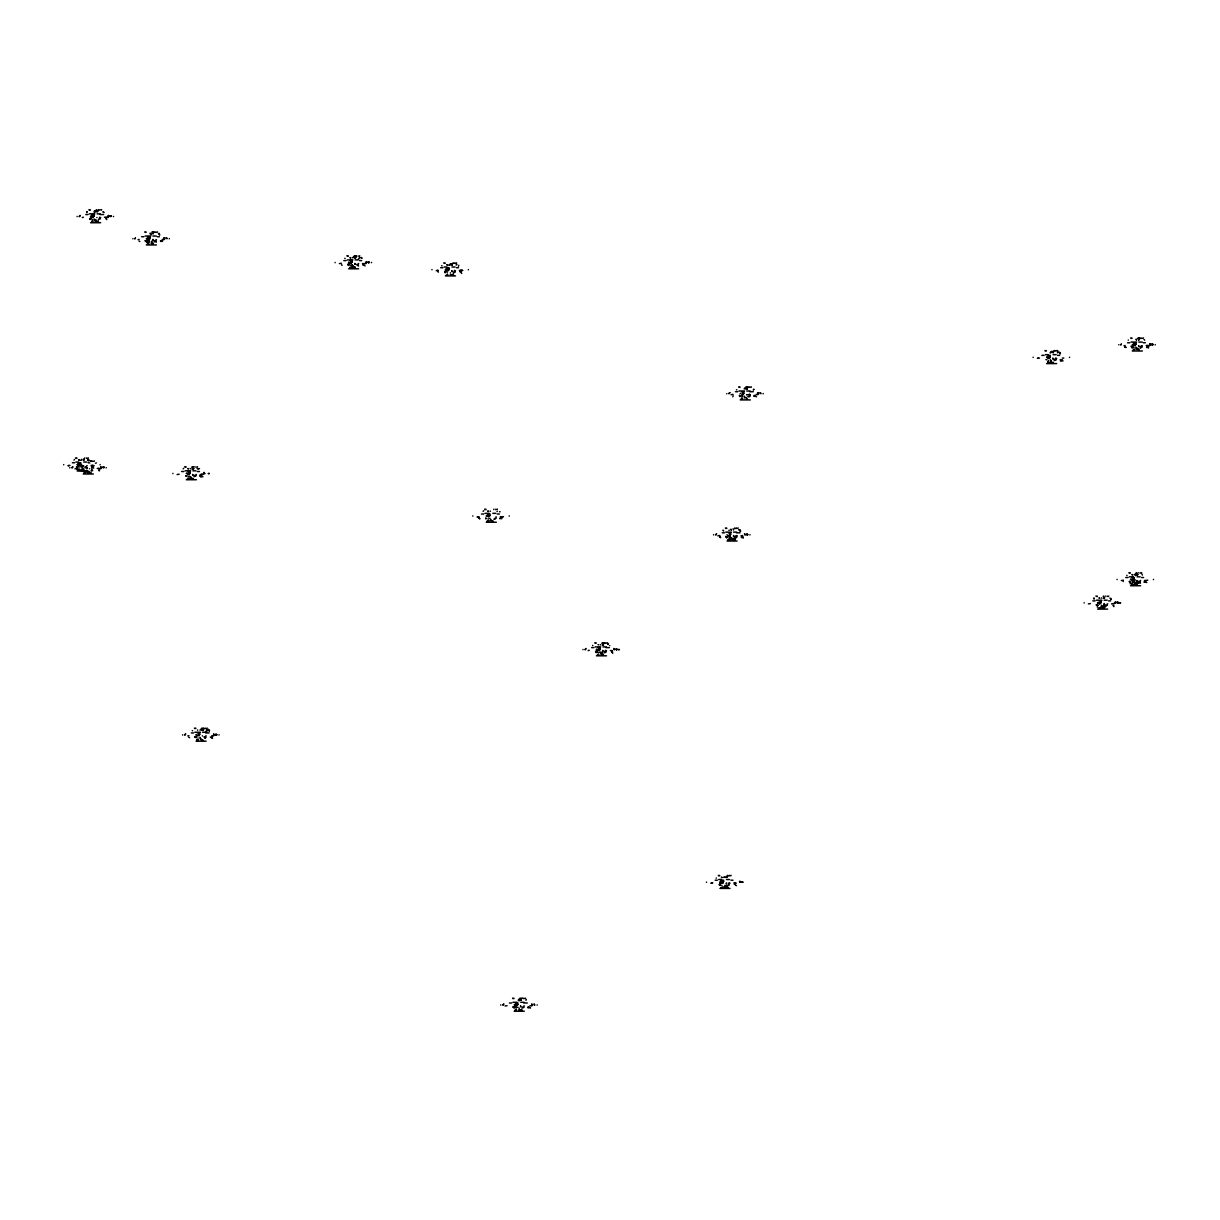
<?xml version="1.0" encoding="UTF-8"?>
<svg xmlns="http://www.w3.org/2000/svg" width="1220" height="1220" viewBox="0 0 1220 1220"><rect width="100%" height="100%" fill="white"/><g stroke="black" fill="none" stroke-linecap="round" stroke-linejoin="round"><path stroke-width="1.5" d="M438.376 272.151L437.69 271.343M1123.071 581.101L1123.254 581.528M81.984 469.395L82.685 469.67M86.803 211.685L87.26 211.731M95.389 221.186L96.09 221.46M151.204 243.375L151.31 243.542M191.159 478.179L191.281 478.332M200.919 739.61L201.025 739.762M353.404 267.241L353.51 267.394M450.256 274.363L450.363 274.515M491.111 520.681L491.218 520.833M519.049 1009.657L519.125 1010.434M601.246 654.255L601.353 654.423M723.002 530.242L723.048 530.09M724.771 886.864L724.893 887.016M731.863 539.484L731.985 539.636M1051.427 362.035L1051.533 362.188M1094.279 598.09L1093.593 598.151M1102.422 607.545L1102.529 607.712M1128.256 340.197L1128.302 340.044M1137.131 349.438L1137.238 349.591M1135.362 584.182L1135.469 584.349M102.754 212.006L103.303 211.685M198.784 468.77L199.485 468.632M208.361 730.216C208.803 729.957 208.65 729.575 208.894 730.139M738.817 529.571L740.189 529.953L739.228 530.303M1059.143 352.138L1059.753 352.504M1109.864 598.151L1110.032 598.151M104.081 467.321C102.023 467.336 104.264 466.94 103.822 467.306M111.355 216.077C109.373 216.306 111.63 215.894 111.096 216.062M216.031 734.989C215.711 732.961 217.724 735.157 216.047 735.019L215.574 734.318L216.885 734.806M368.516 262.635C368.211 260.607 370.224 262.788 368.547 262.666L368.074 261.964L369.385 262.437M534.162 1005.036L534.146 1003.877L534.879 1005.036M616.359 649.65C616.039 647.622 618.052 649.803 616.39 649.68L615.917 648.979L617.228 649.452M746.975 534.863C746.564 532.652 748.653 535.046 747.006 534.909L746.533 534.207L747.845 534.68M1100.638 606.996L1103.49 607.087L1103.642 605.928L1103.459 607.743L1103.185 606.447L1103.825 606.996M1117.535 602.939L1117.093 602.268L1117.535 602.939C1118.13 600.286 1117.779 604.434 1118.374 602.421L1117.596 602.97L1118.404 602.741M1136.765 583.633L1136.445 582.901L1136.399 584.38L1136.445 582.901M1152.244 344.818C1151.817 342.606 1153.922 345.001 1152.259 344.863L1151.787 344.162L1153.098 344.635M209.474 730.521L209.52 730.75M361.974 258.167L362.004 258.396M458.811 265.289L458.415 266.25M500.108 511.714L499.468 511.836M609.786 645.609L609.68 645.609M79.605 216.581L80.169 215.421L79.087 216.565M72.331 467.824L72.895 466.665L71.812 467.809M185.12 734.989L185.684 733.83L184.601 734.989M585.447 649.65L586.012 648.491L584.944 649.635M716.079 534.863L716.643 533.704L715.561 534.863M729.85 392.657L728.782 393.74L729.804 392.657M82.091 467.9L82.197 467.809M95.495 219.691L95.602 219.6M151.295 241.88L151.402 241.789M190.671 476.928L191.235 477.386M200.431 738.359L200.98 738.817M352.915 266.006L353.48 266.463M450.348 272.853L450.454 272.777M490.623 519.445L491.187 519.903M744.596 397.125L745.161 397.583M1050.938 360.708L1051.503 361.242M77.348 467.489L77.348 467.153M596.611 652.014L595.909 652.532L596.763 652.38M720.135 884.607L719.449 885.14M1097.786 605.303L1097.1 605.821L1097.954 605.272M1132.495 347.181L1131.794 347.715L1132.648 347.166M1130.726 581.94L1130.452 582.458M74.527 459.498L73.993 460.092M100.025 464.835L100.162 464.591M113.429 216.626L113.567 216.382M106.155 467.87L106.293 467.626M169.229 238.815L169.367 238.571M183.701 468.282L183.168 468.876M209.2 473.619L208.223 473.512M218.944 735.05L219.081 734.806M371.444 262.681L371.581 262.437M468.297 269.803L468.434 269.559M483.654 510.783L483.12 511.378M509.152 516.121L509.289 515.877M537.09 1005.097L537.227 1004.853M619.287 649.696L618.311 649.604L619.424 649.452M749.904 534.924L750.041 534.68M742.812 882.304L741.836 882.212L742.949 882.06M763.11 393.801L763.262 393.557M1069.467 357.475L1069.604 357.231M1120.463 602.985L1119.487 602.893L1120.601 602.741M1155.157 344.879L1155.294 344.635M1153.403 579.622L1153.54 579.378M76.479 466.97L77.729 466.833L76.662 467.672M145.683 240.95L145.866 241.651M185.653 475.739L186.157 475.907M195.398 737.17L195.246 736.514M347.898 264.816L349.149 264.679L348.432 265.472M444.751 271.938L445.986 271.801L445.3 272.487M485.606 518.256L485.789 518.957M513.544 1007.217L514.794 1007.095L514.016 1007.217M514.047 1007.385C512.4 1006.027 516.06 1008.498 513.727 1007.933M595.726 651.8L596.763 651.983M726.342 537.013L725.702 536.373L726.54 537.761L727.364 536.83L726.891 537.715M719.266 884.439L720.303 884.591M739.564 395.936L739.503 395.539M1045.906 359.564L1046.958 359.763M1131.885 346.632L1130.955 346.327L1131.733 346.373M1129.857 581.757L1130.345 581.909M139.858 241.499L139.095 241.133M189.573 737.719L188.703 737.185M342.073 265.365L341.539 264.694M479.78 518.805L478.987 517.936M720.532 537.608L719.754 536.83M1125.785 347.563L1124.81 346.968L1125.709 347.38M98.24 221.247L98.53 222.01M91.256 473.253L90.966 472.491M522.191 1010.48L521.901 1009.702M103.975 212.585L104.127 212.31M350.14 263.398L350.781 263.108M597.983 650.412L599.706 650.29L597.785 650.611L598.624 650.123M728.599 535.641L729.026 535.641M753.808 389.653L754.067 389.393M1060.18 353.952L1059.494 353.251L1060.424 353.068M151.219 234.774L150.929 233.859L151.6 234.53M1135.561 575.657L1135.561 575.032M206.195 731.1L206.912 731.664L205.951 731.359M358.939 258.884L358.436 259.006M200.736 476.578L201.056 477.264M1061.507 360.266L1060.607 361.12L1061.507 360.678M605.41 650.321L605.684 650.855M736.026 535.549L736.422 535.549M749.248 394.426L749.324 395.234L749.248 394.365M1055.59 358.1L1055.864 358.619M94.855 211.883L94.413 210.862L95.129 211.67M449.433 264.557L448.96 265.243L449.783 265.03M731.054 529.571L731.1 530.014M1050.786 352.077L1050.13 352.915L1051.076 352.504M1136.308 339.526L1136.598 340.121M159.637 235.185L159.667 234.301M734.211 538.157L735.004 539.469M1137.162 583.724L1137.68 582.87C1138.321 583.922 1136.811 582.901 1137.345 583.45M77.104 216.626L77.119 216.382M63.699 464.835L63.715 464.591M69.845 467.626L69.738 467.916M132.904 238.815L132.919 238.571M172.874 473.619L172.889 473.375M182.619 735.05L182.634 734.806M335.119 262.681L335.134 262.437M431.956 269.803L431.987 269.559M472.826 516.121L472.841 515.877M500.764 1005.097L500.779 1004.853M582.946 649.696L582.977 649.452M713.578 534.924L713.593 534.68M726.784 393.801L726.8 393.557M706.487 882.304L706.502 882.06M1033.127 357.475L1033.157 357.231M1084.122 602.985L1084.153 602.741M1118.831 344.879L1118.847 344.635M1117.062 579.622L1117.093 579.378M734.486 539.484L732.915 540.17L734.196 539.484M78.629 463.92L78.888 464.789L78.156 463.356M100.177 209.657L100.07 209.901M86.635 458.415L86.772 457.866M92.766 461.45L92.903 460.916M155.84 232.395L155.977 231.861M195.81 467.199L195.84 466.894M205.555 728.63L205.692 728.081M358.055 256.261L358.085 255.956M454.892 263.383L455.045 262.834M495.762 509.701L495.899 509.152M523.7 998.677L523.837 998.128M605.882 643.275L606.035 642.726M736.514 528.504L736.621 527.894M749.721 387.38L749.858 386.831M729.423 875.884L729.56 875.335M1056.062 351.055L1056.215 350.506M1107.059 596.565L1107.211 596.016M1141.767 338.458L1141.905 337.909M1140.014 573.202L1140.151 572.653M202.215 730.292L203.176 730.49M451.568 264.679L452.162 265.243L452.269 264.099L451.553 265.06M602.848 644.572L602.238 645.136L603.625 644.907M1138.763 340.106L1138.717 339.755M198.113 468.48L198.281 469.044M526.293 999.317L526.003 1000.354M608.185 644.557L608.2 644.343M92.552 467.519L92.537 467.123M98.683 470.554L98.866 470.157M161.757 241.499L162.504 240.965L161.696 241.331M201.727 476.288L201.712 475.891M211.472 737.719L212.219 737.185L211.426 737.551M363.972 265.365L363.956 264.969M501.679 518.805L501.847 518.393M529.617 1007.781L529.602 1007.369M611.799 652.38L612.303 651.755M755.637 396.485L755.82 396.073M742.431 537.608C741.44 536.647 743.925 537.212 742.37 537.425M735.34 884.988L735.324 884.576M1061.979 360.159L1061.979 359.748M1112.976 605.669L1113.159 605.272M1147.685 347.563C1146.693 346.602 1149.179 347.166 1147.639 347.38M1145.931 582.306L1146.098 581.909M92.43 222.025L92.918 221.247M79.407 470.218L79.513 469.456L79.025 470.234M85.156 473.268L85.644 472.491M96.441 462.899L95.48 463.249M148.611 244.198L148.718 243.436L148.23 244.213M159.225 233.477L158.417 233.767L159.317 233.874M188.581 478.987L188.688 478.225L188.2 479.002M197.137 740.418L197.442 739.655L196.908 740.433L197.442 739.655L198.341 740.418L197.274 739.762M350.841 267.927L350.445 268.08M361.562 257.938L360.632 257.633L361.501 257.527M447.298 275.202L447.786 274.409M488.153 521.519L488.64 520.726M516.091 1010.48L516.578 1009.702M598.669 655.079L598.776 654.317M742.111 399.199L742.614 398.406M729.285 540.308L729.316 540.079M721.966 887.55L722.209 887.55M1048.956 362.081L1048.468 362.858M1099.662 608.231L1099.952 607.606M1134.158 350.262L1134.646 349.484M1132.877 585.005L1132.892 584.243C1131.641 586.576 1132.312 582.245 1132.419 584.38L1131.733 584.349M96.868 222.01L97.356 221.796M83.951 470.005L83.219 470.707M89.594 473.253L90.082 473.04M152.668 244.198L153.156 243.985M192.775 478.987L193.126 478.774M202.383 740.418L202.871 740.204M355.02 268.065L355.371 267.851M451.858 275.186L452.208 274.973M492.59 521.504L493.078 521.291M520.528 1010.48L521.016 1010.251M602.726 655.079L603.198 654.865M746.564 399.184L747.036 398.97M733.449 539.53L733.83 540.079M726.495 887.702L726.357 886.909M1052.906 362.858L1053.379 362.63M1138.595 350.262L1139.083 350.033M1103.902 608.368L1104.39 608.155M1136.979 585.005L1137.33 584.792M753.899 395.875L753.929 396.485M1060.241 359.549L1060.271 360.159M90.646 218.7L90.067 219.463M77.028 467.519L77.18 467.123M195.535 737.17L196.42 737.764L195.901 737.139M444.888 271.938L445.452 272.09M485.743 518.256L486.643 518.409M595.879 651.831L596.763 652.425M596.168 652.014L596.443 651.983M726.495 537.044L727.394 537.212M719.815 884.988L719.968 884.591M1131.748 346.998L1132.618 347.624L1132.114 346.968M1132.145 347.669L1132.312 347.166M96.532 220.713L96.456 220.271M83.128 468.922L82.96 468.358M89.258 471.957L88.877 471.332M152.256 242.46L152.225 243.573L152.591 242.826M602.009 653.158L602.284 654.454L602.649 653.707M746.061 397.324L746.213 397.888M733.006 538.996L732.625 538.386M726.174 886.315L725.808 887.062L725.534 885.766M1138.26 348.95L1137.894 348.34M1097.588 606.996L1097.314 607.133M1130.04 583.709L1130.681 583.709M519.125 1008.864L519.262 1008.071M724.848 886.086L724.985 885.278M1135.439 583.404L1135.576 582.596M519.171 1001.025L519.201 1000.674M200.11 475.846L200.781 475.159M500.063 518.347L500.52 517.936M527.894 1007.781L528.672 1006.637L528.001 1007.323M1144.207 582.306L1144.97 581.162L1144.268 581.894M96.807 217.526L96.975 217.541M83.402 465.735L83.722 466.589L83.387 465.689M89.533 468.77L89.7 468.785M152.851 240.248L153.003 239.379L153.003 240.294M192.577 474.519L192.897 475.358L192.745 474.534M202.337 735.843L202.489 735.965M354.837 263.489L355.127 264.42M355.066 264.115L354.989 263.596M451.674 270.703L451.979 271.541M451.903 271.236L451.842 270.718M520.467 1005.997L520.788 1006.836M520.711 1006.53L520.635 1006.012M602.68 650.504L602.97 651.449L602.832 650.611M746.487 394.7L746.67 394.716M733.525 536.358L733.678 535.488L733.601 536.663M726.434 883.737L726.586 882.868L726.266 883.814M1053.15 359.214L1052.86 358.284M1053.073 358.909L1052.829 358.314M1138.534 345.779L1138.855 346.617M1138.778 346.312L1138.702 345.794M1104.07 604.418L1104.222 603.549L1104.146 604.739M1136.781 580.522L1137.086 581.376L1136.948 580.537M100.086 217.541L100.65 217.526M86.681 465.75L87.245 465.735M155.885 239.73L156.45 239.623M195.856 474.534L196.42 474.519M205.6 735.965L206.165 735.889M358.1 263.596L358.665 263.489M454.938 270.718L455.517 270.703M495.808 517.036L496.372 517.021M523.746 1006.012L524.31 1005.905M605.928 650.611L606.508 650.596M749.904 394.96L749.629 394.426M750.33 394.609L749.522 394.807M736.56 535.839L737.124 535.824M729.468 883.219L730.033 883.204M1056.108 358.39L1056.688 358.375M1141.813 345.794L1142.393 345.779M1107.104 603.9L1107.684 603.885M1140.06 580.537L1140.624 580.522M1139.785 583.007L1138.763 581.513M96.243 210.206L96.349 209.657M152.149 231.861L152.012 232.608M192.013 467.199L192.119 466.65M201.773 728.63L201.864 728.081M354.257 256.261L354.364 255.712M519.903 998.677L520.01 998.128M602.101 643.275L602.207 642.726M745.938 387.38L746.03 386.831M1138.077 337.909L1137.94 338.657M1103.276 596.565L1103.383 596.016M1136.216 573.202L1136.323 572.653M101.138 467.824L100.757 466.665L101.474 467.824M164.41 237.686L164.212 238.769L163.663 238.098L164.913 238.754L164.486 237.686M204.381 472.475L204.182 473.558L203.633 472.887L204.884 473.558M213.927 734.989L213.561 733.83L214.262 734.989M366.625 261.553L366.427 262.635L365.878 261.964L366.762 262.635M532.072 1005.036L531.691 1003.877L532.408 1005.036M614.255 649.65L613.889 648.491L614.605 649.65M744.886 534.863L744.505 533.704L745.222 534.863M1115.72 601.856L1115.431 602.939L1114.897 602.268L1115.781 602.939M92.583 219.691L92.323 219.6M79.178 467.9L78.919 467.809M85.308 470.935L85.049 470.844M148.382 241.88L148.123 241.789M188.353 476.669L188.094 476.593M198.097 738.1L197.838 738.024M350.597 265.746L350.338 265.655M447.435 272.853L447.191 272.777M488.305 519.171L488.046 519.095M516.243 1008.147L515.984 1008.071M598.425 652.761L598.181 652.669M742.263 396.866L742.019 396.774M729.057 537.974L728.797 537.898M721.966 885.354L721.706 885.278M1048.605 360.525L1048.361 360.449M1134.31 347.929L1134.051 347.852M1132.541 582.687L1132.297 582.596M106.796 219.6L106.658 219.417M93.62 468.19L93.467 467.474M99.522 470.844L99.384 470.661M202.794 476.959L202.642 476.242M212.539 738.39L212.173 737.825M365.039 266.036L364.673 265.472M461.724 273.463L461.236 272.762M530.456 1008.055L530.319 1007.888M612.684 653.371L612.501 652.486M756.491 396.774L756.339 396.591M743.361 538.05L743.132 537.715M736.407 885.644L735.767 885.262M1062.864 361.15L1062.681 360.266M1148.615 348.005L1148.386 347.669M1113.86 606.63L1113.89 605.623M1146.769 582.596L1146.617 582.413M91.119 217.435L91.744 217.541M77.714 465.643L78.339 465.75M146.918 239.623L147.544 239.73M196.633 735.889L197.274 735.965M349.118 263.52L349.759 263.596M445.986 270.611L446.611 270.718M514.779 1005.905L515.297 1006.53L515.496 1005.661M596.946 650.596L597.602 650.611M727.577 535.824L728.218 535.839M720.501 883.112L721.127 883.219M1132.831 345.779L1133.487 345.794M151.509 243.009L151.951 240.981M601.567 653.889L602.009 651.861M203.831 472.475L204.518 473.558M1149.743 343.735L1150.856 344.818L1149.789 343.735M78.69 460.047L79.498 460.092L78.766 459.711M187.865 468.831L188.673 468.861L187.941 468.48M197.609 730.261L197.686 729.926M350.094 257.893L350.918 257.938L350.186 257.557M446.947 265.014L447.755 265.06L447.023 264.679M487.802 511.332L488.625 511.378L487.893 510.997M721.477 877.515L722.286 877.561L721.554 877.18M1099.113 598.196L1099.921 598.242L1099.189 597.861M1132.053 574.833L1132.877 574.879L1132.13 574.498M740.601 531.386L740.342 530.41L740.037 531.371M1111.145 599.447L1110.978 598.471L1110.581 599.447M88.648 459.437L89.045 460.245M456.905 264.389L456.936 264.496M1144.085 339.526L1144.65 340.197M1142.011 574.223L1142.408 575.032M97.524 211.655C95.023 210.404 98.393 211.365 96.532 211.883M84.119 459.864C82.685 458.644 85.004 459.604 83.128 460.092M89.807 462.929L88.145 462.746M153.156 233.92L152.79 232.852M188.368 473.619L187.514 473.634L188.414 473.421M202.23 729.24L203.038 730.078L201.986 729.499M350.613 262.681L349.743 262.742L350.643 262.498M354.73 256.886L355.538 257.71L354.471 257.13M602.97 644.785L602.466 643.58L603.381 644.724M521.016 1000.186L520.65 999.119L521.047 1000.339M746.762 388.844L746.304 387.685L747.204 388.829M733.586 530.014L733.083 528.809M1053.501 352.702L1053.104 351.955M1138.839 339.968L1138.336 338.763M1099.616 603L1098.763 603.046L1099.662 602.802M1104.146 598.074L1104.1 597.678M1132.556 579.637L1131.702 579.683L1132.602 579.439M1136.582 573.507L1137.33 574.727M90.204 461.038C91.653 460.702 90.768 461.541 90.615 460.886M192.47 468.861L193.843 468.831M203.465 729.926L202.215 729.926L202.901 730.292M209.138 731.253L209.382 730.521M355.401 257.938L354.715 257.938M746.808 389.012L746.061 389.241L746.686 388.677M753.304 390.003L753.548 389.287M726.083 877.561L726.373 877.18M1052.738 352.351L1052.738 352.717M1103.734 597.861L1104.756 597.861L1104.054 598.212M1137.284 575.062L1136.674 574.498L1137.924 574.498M352.336 264.908L351.802 264.969M599.538 652.38L600.179 651.922L600.957 653.889M461.236 272.045L460.809 272.075M742.599 537.196L743.178 537.059M1147.868 347.151L1148.432 347.014M198.723 735.645L198.097 735.675M350.857 263.642L349.942 263.596L351.223 263.276M192.76 467.641L193.294 468.632L192.379 467.504M451.918 264.496L451.476 263.688L452.224 264.892M520.65 999.119L521.123 1000.324M98.515 219.6L98.317 219.951M85.11 467.809L84.759 467.9M91.241 470.844L90.89 470.935M154.315 241.789L153.964 241.88M194.285 476.593L193.934 476.669M453.367 272.777L453.184 273.127M494.222 519.095L493.887 519.171M604.357 652.669L604.022 652.761M522.175 1008.071L521.824 1008.147M748.195 396.774L747.845 396.866M734.989 537.898L734.638 537.974M727.898 885.278L727.684 885.552M1054.537 360.449L1054.202 360.525M1140.243 347.852L1140.044 348.203M1105.351 606.309L1105.534 605.959M1138.473 582.596L1138.138 582.687M517.433 1007.354L517.981 1007.323M1097.405 605.272L1097.405 605.089M98.24 209.657L98.027 210.084M84.836 457.866L84.622 458.293M153.827 232.273L154.04 231.861M194.01 466.65L193.797 467.062M203.77 728.081L203.633 728.828M356.255 255.712L356.133 256.459M453.108 262.834L452.894 263.245M493.963 509.152L493.749 509.563M604.098 642.726L603.885 643.154M521.901 998.128L521.687 998.539M747.723 387.258L746.899 386.908L747.936 386.831M727.623 875.335L727.41 875.746M1054.278 350.491L1054.065 350.918M1139.983 337.909L1139.77 338.321M1105.274 596.016L1104.939 596.443M1138.214 572.653L1138.001 573.08M208.04 729.789L207.369 729.636M1058.548 352.229L1057.892 352.062M202.215 729.926L203.282 730.261M354.715 257.557L355.965 257.557M726.083 877.18C727.105 877.76 725.808 875.274 726.907 877.332M1136.674 574.498L1137.741 574.833M99.628 218.06L99.552 217.251M1141.188 345.824L1141.356 346.312M604.647 651.587L605.029 652.532L604.571 651.449M605.074 651.693L605.029 652.532M522.755 1007.278L522.45 1006.988M735.263 536.815L735.66 537.761L735.187 536.678M735.706 536.922L735.66 537.761M1140.837 347.06L1140.441 346.632M1140.959 346.876L1140.715 347.669L1140.517 346.77M1138.702 582.306L1138.687 581.376M150.426 233.904L150.212 233.066M1136.323 339.923L1136.14 339.114M90.737 218.441L90.31 218.944M91.881 468.48L91.698 467.916M353.495 256.566L354.013 257.329M201.01 728.935L201.513 729.697M450.348 263.688L450.851 264.45M519.14 998.982L519.018 999.622M745.176 387.685L745.679 388.448L744.856 388.28M1051.518 351.36L1051.381 352.016M1135.454 573.507L1135.957 574.269M160.613 240.645L160.674 241.499L160.643 240.721M91.439 466.741L91.607 466.375M362.813 265.03L362.935 264.74M210.358 736.956L210.557 737.353M459.666 271.618L459.696 271.709M528.534 1007.781L528.504 1007.003M754.585 395.875L754.524 395.707M741.394 536.968L741.348 537.608M734.181 884.119L734.226 884.21M1146.663 346.922L1146.602 347.563M727.257 886.132L726.967 885.583M90.92 218.914L89.67 218.563L90.585 218.914M146.186 240.919L146.72 241.102M186.111 475.8L186.904 475.617L186.08 475.922M740.067 395.905L740.601 396.088M732.793 396.774L733.205 395.814M1136.826 583.816L1137.589 581.788M88.465 460.565L87.596 459.772L88.633 460.779M359.305 258L359.412 257.496M206.82 730.368L206.912 729.865M456.158 265.121L456.265 264.618M497.013 511.439L497.303 511.378M1057.435 352.885L1057.45 352.641M91.622 222.01L91.927 221.247M147.422 244.198L147.727 243.436M78.217 470.218L78.522 469.456M84.653 472.491L84.119 473.268L84.759 472.43M187.392 478.987L187.697 478.225M349.637 268.065L349.942 267.287M446.916 274.973L446.245 275.202M487.344 521.504L487.649 520.726M597.48 655.079L597.617 654.423M741.303 399.184L741.623 398.406M515.862 1010.404L515.694 1009.657L515.053 1010.48L515.923 1010.434M515.282 1010.48L515.419 1009.809M728.096 540.308L728.401 539.53M721.432 887.474L720.776 887.702M1047.66 362.858L1047.965 362.081M1133.349 350.262L1133.654 349.484M1098.656 608.368L1098.961 607.606M1131.596 585.005L1131.901 584.243M158.905 233.477L159.317 233.645M83.951 459.94L83.906 458.995M746.304 387.685L746.67 387.838M1052.555 352.016L1052.646 351.36M147.468 241.972L147.757 241.133L147.025 242.2M80.993 467.062L81.831 465.018L82.533 467.062M1134.371 581.848L1135.21 579.805M156.312 242.17C155.184 241.148 155.642 242.109 156.221 240.95M85.903 467.306L87.093 468.221L85.888 467.321M358.527 266.021L357.658 264.679L358.009 265.472M205.356 738.207L205.173 737.048L205.509 737.841M749.431 396.53C750.33 397.11 748.775 396.408 750.102 395.936M1140.486 582.977L1139.541 582.275L1140.38 581.757M720.456 537.425L719.968 536.983M1125.038 347.181L1125.755 347.105M354.806 266.692L351.619 266.692M739.747 396.637L739.488 395.25M208.33 730.139L208.544 729.27M147.788 238.632C147.65 237.458 146.918 238.967 148.444 238.632M597.617 649.787L598.441 649.711M1047.766 357.521L1048.62 357.475L1047.797 357.551M1133.502 344.955L1133.38 343.659L1134.005 344.955M81.069 469.395L81.16 470.188M189.969 478.332L190.244 478.179M352.153 267.515L352.214 267.394M723.582 887.016L723.856 886.864M1050.222 362.188L1050.512 362.035M721.889 887.702L722.301 886.909M87.093 468.221L86.788 467.626M90.112 209.642L90.341 210.206M145.912 231.831L146.141 232.395M76.707 457.851L76.936 458.415M185.882 466.62L186.111 467.199M348.127 255.697L348.356 256.261M195.642 728.05L195.856 728.63M444.98 262.818L445.193 263.383M485.834 509.137L486.063 509.701M595.97 642.711L596.183 643.275M739.808 386.816L740.021 387.38M726.586 527.94L726.815 528.504M513.772 998.097L514.001 998.677M719.495 875.319L719.724 875.884M1046.15 350.491L1046.363 351.055M1131.84 337.894L1132.069 338.458M1097.146 596L1097.36 596.565M1130.086 572.637L1130.315 573.202M503.265 1005.036L503.829 1003.877L502.747 1005.036M154.589 240.706L154.986 241.651L154.513 240.569M204.304 736.941L204.625 737.231M453.581 272.487L454.084 271.801L454.038 272.639M494.893 518.957L494.817 518.302M748.409 396.485L748.79 396.454M1054.751 359.229L1055.208 360.312L1054.827 359.366M1106.204 605.821L1105.747 604.739M79.132 465.674L80.444 465.43L78.522 465.75L79.361 465.262M188.307 474.458L189.618 474.214L187.697 474.519L188.536 474.031M447.404 270.642L448.716 270.398L446.795 270.703L447.633 270.23M721.92 883.143L723.231 882.899L721.31 883.204L722.149 882.731M1048.803 357.902L1047.965 358.375L1049.886 358.07M1099.799 603.412L1098.961 603.9L1100.242 603.58M1132.511 580.461L1133.822 580.217L1131.901 580.537L1132.739 580.049M101.367 210.206L101.641 209.611M157.166 232.395L157.517 231.861M87.962 458.415L88.313 457.866M94.093 461.45L94.443 460.916M197.137 467.199L197.487 466.65M359.381 256.261L359.732 255.712M456.234 263.383L456.57 262.834M206.881 728.63L207.232 728.081M497.089 509.701L497.348 509.091M607.224 643.275L607.575 642.726M751.047 387.38L751.398 386.831M737.841 528.504L738.115 527.894M525.027 998.677L525.378 998.128M730.75 875.884L731.1 875.335M1057.404 351.055L1057.755 350.506M1143.094 338.458L1143.445 337.909M1108.4 596.565L1108.751 596.016M1141.34 573.202L1141.691 572.653M111.081 216.077L110.059 215.91L111.34 216.062M103.807 467.321L102.785 467.153L104.066 467.306M368.699 262.437L368.791 262.681M216.214 734.806L216.291 735.05M616.542 649.452L616.618 649.696M729.789 539.026L730.246 538.203M740.723 881.724L739.945 882.289L740.738 881.755M86.162 467.489L86.59 467.626M92.293 470.524L92.72 470.676M195.566 475.907L196.191 475.739M357.887 265.518L358.436 264.816M454.435 272.457L455.304 271.984M205.402 737.871L205.936 737.17M495.289 518.759L496.143 518.256M605.425 652.349L606.264 651.831M736.255 537.669L736.895 537.044M523.227 1007.735L524.082 1007.217M728.95 884.942L729.377 885.095M1055.605 360.113L1056.444 359.595M1141.508 347.624L1142.149 346.998M1106.601 605.638L1107.44 605.12M91.82 461.328L91.546 461.175M86.788 212.554L86.925 212.31M441.64 265.716L442.082 265.868M736.468 389.729L736.865 389.805M592.63 645.624L592.783 645.38M723.262 530.837L723.704 530.99M716.17 878.217L716.308 877.988M1093.806 598.913L1094.248 599.066M1126.761 575.55L1127.066 575.367M197.945 740.433L198.433 739.655M106.369 218.868L105.667 218.639M211.456 737.322L212.219 737.185M611.799 651.983L612.562 651.846M93.681 216.565L94.352 215.498L93.437 216.581L92.827 215.91L94.062 216.382M149.862 238.571L148.962 238.266L150.06 237.61L147.605 238.754M80.276 464.774L80.856 463.63L80.032 464.789L79.422 464.118L80.642 464.591M189.451 473.558L190.03 472.399L189.207 473.558L188.597 472.887L189.832 473.375M351.68 262.62L352.366 261.537L351.452 262.635L350.841 261.964L352.062 262.437M448.533 269.742L449.219 268.659L448.304 269.757L447.694 269.086L448.914 269.559M199.195 734.989L199.867 733.906L198.952 734.989L198.357 734.318L199.577 734.806M489.388 516.06L490.074 514.977L489.159 516.075L488.549 515.404L489.769 515.877M599.523 649.635L600.209 648.567L599.294 649.65L598.684 648.979L599.904 649.452M730.155 534.863L730.826 533.78L729.911 534.863L729.301 534.207L730.536 534.68M517.341 1005.036L517.92 1003.877L517.097 1005.036L516.487 1004.38L517.097 1005.036M723.063 882.243L723.734 881.16L722.819 882.258L722.209 881.587L723.445 882.06M1135.408 344.818L1136.079 343.735L1135.164 344.818L1134.57 344.162L1135.789 344.635M1100.699 602.924L1101.294 601.78L1100.47 602.939L1099.861 602.268L1101.08 602.741M1133.639 579.561L1134.234 578.417L1133.41 579.576L1132.801 578.905L1133.41 579.576M742.279 396.073L742.157 395.554M516.258 1007.369L516.136 1007.095M1132.556 581.909L1132.435 581.635M734.562 528.58L734.714 527.955M78.766 470.173L78.629 469.395L77.989 470.234M479.689 518.637L478.774 518.195M94.992 211.228L95.45 210.785M81.77 459.315L81.496 459.528M724.375 876.89L724.284 876.997M739.884 882.258L740.753 882.06M152.652 232.486L153.72 232.273M192.623 467.275L193.69 467.062M354.867 256.352L355.935 256.139M202.367 728.706L203.435 728.492L202.261 728.492M602.711 643.367L603.763 643.154M1138.58 338.535L1139.648 338.321M347.746 264.16L348.234 264.572M444.599 271.267L445.087 271.694M595.589 651.175L596.077 651.587M150.365 233.691L150.426 234.026M81.45 460.092L80.688 460.275M352.58 257.557L352.931 257.908M190.335 468.48L190.396 468.831M200.08 729.926L200.141 730.261M490.287 510.997L490.349 511.332M744.246 388.677L744.307 389.012M600.408 644.572L600.469 644.907M731.329 530.166L730.887 529.16M518.226 999.973L518.287 1000.308M723.948 877.18L724.009 877.515M1101.584 597.861L1101.889 598.242M1134.524 574.498L1134.6 574.833M200.004 476.288L200.522 475.068M499.956 518.805L500.52 518.47M743.132 393.755C744.901 390.598 743.407 395.28 742.522 393.084L743.742 393.557M1049.474 357.414L1048.864 356.758L1049.474 357.414L1050.389 356.331L1049.185 356.926L1050.084 357.231M200.705 475.114L200.598 475.891M98.957 218.914L99.094 218.807M85.552 467.123L85.69 467.016M356.972 264.969L356.728 264.435M728.34 884.591L728.477 884.485M87.611 471.545L77.15 470.95M193.187 467.916L193.126 468.709M194.559 475.51L194.758 476.41L194.483 475.373M98.896 210.297L99.094 210.084M154.696 232.486L154.894 232.273M453.764 263.474L453.947 263.245M204.411 728.706L204.609 728.492M748.577 387.472L748.775 387.258M604.754 643.367L604.937 643.154M735.37 528.58L735.568 528.367M1055.117 350.918L1054.324 350.735M1140.624 338.535L1140.822 338.321M728.279 875.975L728.477 875.746M161.482 240.874L162.504 240.965M608.475 643.916L607.712 644.297M517.478 1005.097L516.822 1004.548L517.722 1004.853M1133.792 579.622L1133.121 579.073L1134.02 579.378M90.753 216.626L91.332 216.077L90.509 216.382M77.348 464.835L77.927 464.286L77.104 464.591M348.767 262.681L349.347 262.132L348.523 262.437M186.523 473.619L187.102 473.055L186.279 473.375M445.605 269.803L446.2 269.254L445.361 269.559M196.267 735.05L196.862 734.501L196.023 734.806M486.475 516.121L487.054 515.572L486.231 515.877M596.595 649.696L597.19 649.147L596.351 649.452M727.227 534.924L726.983 534.68M1046.775 357.475L1047.37 356.926L1046.531 357.231M1132.48 344.879L1132.236 344.635M514.413 1005.097L514.169 1004.853M720.135 882.304L720.715 881.755L719.891 882.06M1097.771 602.985L1098.366 602.436L1097.527 602.741M1130.726 579.622L1131.306 579.073L1130.467 579.378M193.721 468.48L192.15 469.059L192.76 468.48M487.283 514.977L487.527 516.06M515.236 1003.953L515.465 1005.036M147.025 242.17L147.94 241.56M726.373 876.341L726.739 877.394M1105.045 607.316L1104.619 606.264M451.858 264.679L451.247 265.243L452.376 264.832M197.35 468.876L197.106 468.48M88.938 209.657L89.258 210.206M144.738 231.861L145.058 232.395M75.533 457.866L75.853 458.415M346.953 255.712L347.273 256.261M443.79 262.834L444.126 263.383M184.708 466.65L185.028 467.199M194.453 728.081L194.788 728.63M484.691 509.137L484.98 509.701M738.618 386.831L738.954 387.38M725.442 527.94L725.732 528.504M594.796 642.726L595.116 643.275M1044.976 350.506L1045.296 351.055M1130.696 337.894L1131.001 338.458M512.598 998.128L512.918 998.677M718.321 875.335L718.641 875.884M1095.972 596.016L1096.292 596.565M1128.912 572.653L1129.232 573.202M754.402 395.28L754.722 396.119M1103.49 607.087L1103.887 606.157M152.546 232.273L153.461 232.486M354.761 256.139L355.676 256.352M602.604 643.154L603.519 643.367M1138.473 338.321L1139.404 338.535M97.951 211.502L96.715 210.831M147.559 243.542L148.337 242.902L148.062 244.168L147.833 243.375M487.481 520.833L487.1 521.519M741.44 398.513L741.958 399.154L741.714 398.361M728.233 539.636L728.736 540.262L728.508 539.484M1047.797 362.188L1048.3 362.813L1048.056 362.035M1133.487 349.591L1133.99 350.216L1133.761 349.438M146.019 240.706L144.905 240.797L145.942 240.569M195.901 737.337L194.62 737.017L195.673 736.804M1130.193 581.513L1129.079 581.604L1130.116 581.376M1097.177 604.739L1096.094 604.922L1097.039 604.495M513.879 1006.988L512.766 1007.079L513.803 1006.851M146.308 238.571L147.056 238.251M740.189 393.557L740.967 393.252M94.931 211.853L94.093 212.066L94.581 211.273M719.876 536.968L720.501 537.151M189.283 476.075L190.869 477.813M489.235 518.591L490.043 518.347M208.559 473.589L209.337 473.375M82.274 217.541L83.387 217.221M138.073 239.73L139.187 239.41M341.387 263.276L339.373 263.596M69.052 465.43L67.954 465.75L69.982 465.43M74.999 468.785L76.113 468.465M179.157 474.214L177.129 474.519M733.067 394.395L731.039 394.7M1038.495 358.07L1037.381 358.375L1039.409 358.07M479.094 516.716L477.081 517.021L477.996 517.021M1124.001 345.779L1125.114 345.473M719.861 535.519L717.833 535.824M187.788 735.95L188.902 735.645M588.131 650.611L589.229 650.29M1123.345 580.217L1121.317 580.537M1090.405 603.58L1088.377 603.9M507.047 1005.692L505.019 1005.997M110.501 216.581L111.371 216.382M103.227 467.824L104.097 467.626M99.796 218.914L100.436 218.807M149.648 239.41L147.727 239.73M84.119 473.268L85.247 472.704M193.294 468.632L192.379 468.831M1102.285 607.148L1101.309 605.15M747.097 394.716L747.921 394.807M739.991 881.16L740.601 882.243L739.442 881.587M89.334 213.835L94.901 213.835M97.081 213.835L100.162 213.835M85.781 214.537L88.038 214.537M92.064 214.537L94.291 214.537M100.101 214.537L103.624 214.537M93.208 217.221L91.927 217.541M104.493 217.221L105.942 217.221M108.046 217.541L106.323 217.221M90.555 222.742L100.62 222.742M145.134 236.024L150.7 236.024M152.881 236.024L156.251 236.024M141.596 236.726L143.838 236.726M147.864 236.726L150.09 236.726M157.35 236.726L159.362 236.726M163.846 239.73L162.138 239.41M146.354 244.945L156.419 244.945M347.349 259.89L352.915 259.89M355.096 259.89L358.161 259.89M343.796 260.592L346.053 260.592M350.079 260.592L352.305 260.592M359.564 260.592L361.623 260.592M366.061 263.596L362.492 263.596M444.187 267.012L446.978 267.012M451.949 267.012L455.014 267.012M440.649 267.714L442.906 267.714M446.932 267.714L449.158 267.714M456.417 267.714L458.476 267.714M348.569 268.796L358.634 268.796M437.324 270.398L438.239 270.398L436.211 270.703M459.345 270.398L460.809 270.398M445.422 275.918L455.487 275.918M1131.062 342.073L1136.628 342.073M1138.809 342.073L1142.179 342.073M1127.524 342.774L1129.766 342.774M1133.792 342.774L1136.018 342.774M1143.277 342.774L1145.351 342.774M1134.936 345.473L1133.654 345.779M1146.22 345.473L1147.669 345.473M1149.774 345.779L1148.066 345.473M1132.282 350.994L1142.347 350.994M1045.372 354.669L1048.148 354.669M1053.119 354.669L1056.185 354.669M1041.819 355.371L1044.076 355.371M1048.102 355.371L1050.328 355.371M1057.587 355.371L1059.646 355.371M1046.592 363.59L1056.657 363.59M739.015 391.01L744.581 391.01M746.777 391.01L750.147 391.01M735.477 391.712L737.734 391.712M741.745 391.712L743.986 391.712M749.797 391.712L753.304 391.712M742.888 394.395L741.623 394.7M757.727 394.7L756.019 394.395M740.25 399.916L750.315 399.916M75.93 462.045L78.72 462.045M83.677 462.045L86.757 462.045M72.376 462.746L74.633 462.746M78.659 462.746L80.886 462.746M91.073 465.43L92.537 465.43M92.918 465.43L94.093 465.75M97.219 468.465L98.668 468.465M100.772 468.785L99.064 468.465M185.104 470.813L190.671 470.813M192.851 470.813L195.932 470.813M181.551 471.515L183.808 471.515M187.834 471.515L190.061 471.515M197.32 471.515L199.394 471.515M83.28 474L93.345 474M201.956 474.214L200.263 474.519M186.325 479.734L196.389 479.734M485.057 513.33L489.128 513.33M492.804 513.33L495.869 513.33M481.503 514.032L483.761 514.032M487.786 514.032L490.013 514.032M497.272 514.032L499.331 514.032M488.93 516.716L488.305 517.021M501.908 516.716L500.2 517.021M486.277 522.236L496.342 522.236M725.808 532.118L728.599 532.118M729.728 532.118L731.375 532.118M733.555 532.118L736.636 532.118M722.255 532.82L724.512 532.82M728.538 532.82L730.765 532.82M736.575 532.82L740.037 532.82M729.682 535.519L729.057 535.824M742.66 535.519L740.967 535.824M727.029 541.039L737.093 541.039M1129.308 576.831L1133.38 576.831M1137.055 576.831L1140.12 576.831M1125.755 577.533L1128.012 577.533M1132.038 577.533L1134.264 577.533M1141.523 577.533L1143.582 577.533M1130.528 585.737L1140.593 585.737M1096.368 600.194L1101.935 600.194M1104.115 600.194L1107.18 600.194M1092.815 600.896L1095.072 600.896M1099.098 600.896L1101.324 600.896M1108.583 600.896L1110.642 600.896M1113.219 603.58L1111.512 603.9M1097.588 609.1L1107.653 609.1M595.192 646.905L597.968 646.905M599.111 646.905L600.758 646.905M602.939 646.905L606.309 646.905M591.639 647.606L593.896 647.606M597.922 647.606L600.149 647.606M605.959 647.606L609.42 647.606M596.412 655.811L606.477 655.811M194.849 732.244L200.415 732.244M202.596 732.244L205.966 732.244M191.311 732.945L193.553 732.945M197.579 732.945L199.805 732.945M205.631 732.945L209.138 732.945M213.561 735.95L211.853 735.645M196.069 741.165L206.134 741.165M718.717 879.513L721.508 879.513M726.464 879.513L729.545 879.513M715.164 880.215L717.421 880.215M721.447 880.215L723.673 880.215M730.933 880.215L733.006 880.215M711.839 882.899L712.77 882.899L710.741 883.204M733.876 882.899L735.324 882.899M719.937 888.419L730.002 888.419M512.995 1002.291L517.067 1002.291M520.742 1002.291L524.112 1002.291M509.441 1002.993L511.699 1002.993M515.725 1002.993L517.951 1002.993M523.761 1002.993L527.284 1002.993M516.868 1005.692L515.587 1005.997M531.707 1005.997L529.999 1005.692M514.215 1011.212L524.28 1011.212M729.331 530.151L728.858 530.364M598.715 644.922L598.013 644.572M453.688 275.202L453.093 274.409M735.004 540.308L734.714 539.53L735.309 540.308M728.218 887.702L727.623 886.909M92.506 221.46L92.034 221.186M736.3 536.068L736.697 536.068M460.443 270.398L461.739 270.703M501.313 516.716L502.609 517.021M92.186 465.43L93.482 465.75M98.317 468.465L99.613 468.785M734.974 882.899L736.27 883.204M1144.711 581.071L1145.001 581.94M204.228 736.804L204.701 737.871M148.626 238.098L149.48 238.754M344.772 258.274L345.108 258.442M192.272 730.627L192.607 730.795M746.396 387.99L747.052 388.906M602.558 643.901L603.214 644.8M730.566 537.074L729.819 536.358L730.063 538.386M1063.794 358.07L1062.361 358.07M1147.73 580.217L1144.451 580.537M1114.79 603.58L1113.357 603.58M503.479 516.716L502.045 516.716M612.471 650.611L610.336 650.611M203.526 474.214L202.093 474.214M354.623 256.566L355.371 257.786M202.123 728.935L202.886 730.139M1137.025 582.901L1137.543 583.739M734.287 538.66L734.211 539.011M1050.298 359.625L1051.137 361.669M1135.073 583.816L1133.746 581.864M743.956 395.951L744.779 397.995M352.29 264.832L353.114 266.875M199.79 737.2L200.614 739.244M1137.33 581.055L1137.833 583.099M1138.702 349.484L1138.855 350.262M1136.948 584.243L1137.086 585.02M1104.008 607.606L1104.146 608.383M1053.013 362.081L1053.15 362.858M746.655 398.406L746.808 399.199M602.832 654.317L602.97 655.094M451.842 274.409L451.979 275.202M492.697 520.726L492.834 521.519M520.635 1009.702L520.772 1010.48M354.989 267.287L355.127 268.08M152.774 243.436L152.912 244.213M192.745 478.225L192.882 479.002M202.489 739.655L202.642 740.433M96.975 221.247L97.112 222.025M89.7 472.491L89.838 473.268M83.57 469.456L83.707 470.234M1135.835 347.029L1136.064 349.072M149.145 240.248L149.389 242.292M94.093 218.792L94.336 220.82M86.818 470.036L87.062 472.064M728.95 882.868L729.011 883.737M454.435 270.367L454.496 271.236M88.13 472.43L88.191 473.223L88.13 472.43M166.332 237.686L167.018 238.754L166.408 237.686M760.212 392.657L760.899 393.74L760.289 392.657M135.42 238.098L134.886 238.754L135.42 238.098M1121.348 344.162L1120.814 344.818L1121.348 344.162M87.642 471.118L88.191 471.652L87.642 471.118M600.758 652.944L601.323 653.478L600.758 652.944M731.39 538.157L731.939 538.691L731.39 538.157M1101.935 606.233L1102.499 606.767L1101.935 606.233M1136.643 348.112L1137.193 348.645L1136.643 348.112M76.86 466.833L76.829 467.626L76.86 466.833M90.265 218.624L90.371 218.731M445.132 271.801L445.102 272.594L445.132 271.801M719.647 884.302L719.617 885.095L719.647 884.302M76.662 468.922L77.409 469.273L76.677 468.922M492.544 516.929L492.544 516.929M108.61 215.498L108.412 216.581L107.863 215.91L109.114 216.565L108.687 215.498M758.291 392.657L758.093 393.755L757.559 393.084L758.809 393.74L758.367 392.657M1150.338 343.735L1150.14 344.818L1149.606 344.162L1150.841 344.818L1150.414 343.735M91.957 469.883L91.713 470.676L91.835 469.868M446.611 269.833L446.505 268.598L446.672 269.742M489.906 520.833L489.891 520.833M730.673 539.636L730.612 539.743M1101.218 607.712L1101.187 607.712M1134.158 584.349L1134.127 584.349M520.909 998.235L520.894 998.235M522.557 998.219L522.541 998.235M91.637 215.421L92.293 216.581L91.637 215.421M721.02 881.099L721.676 882.258L721.02 881.099M462.624 270.398L461.19 270.398L462.624 270.398"/></g></svg>
